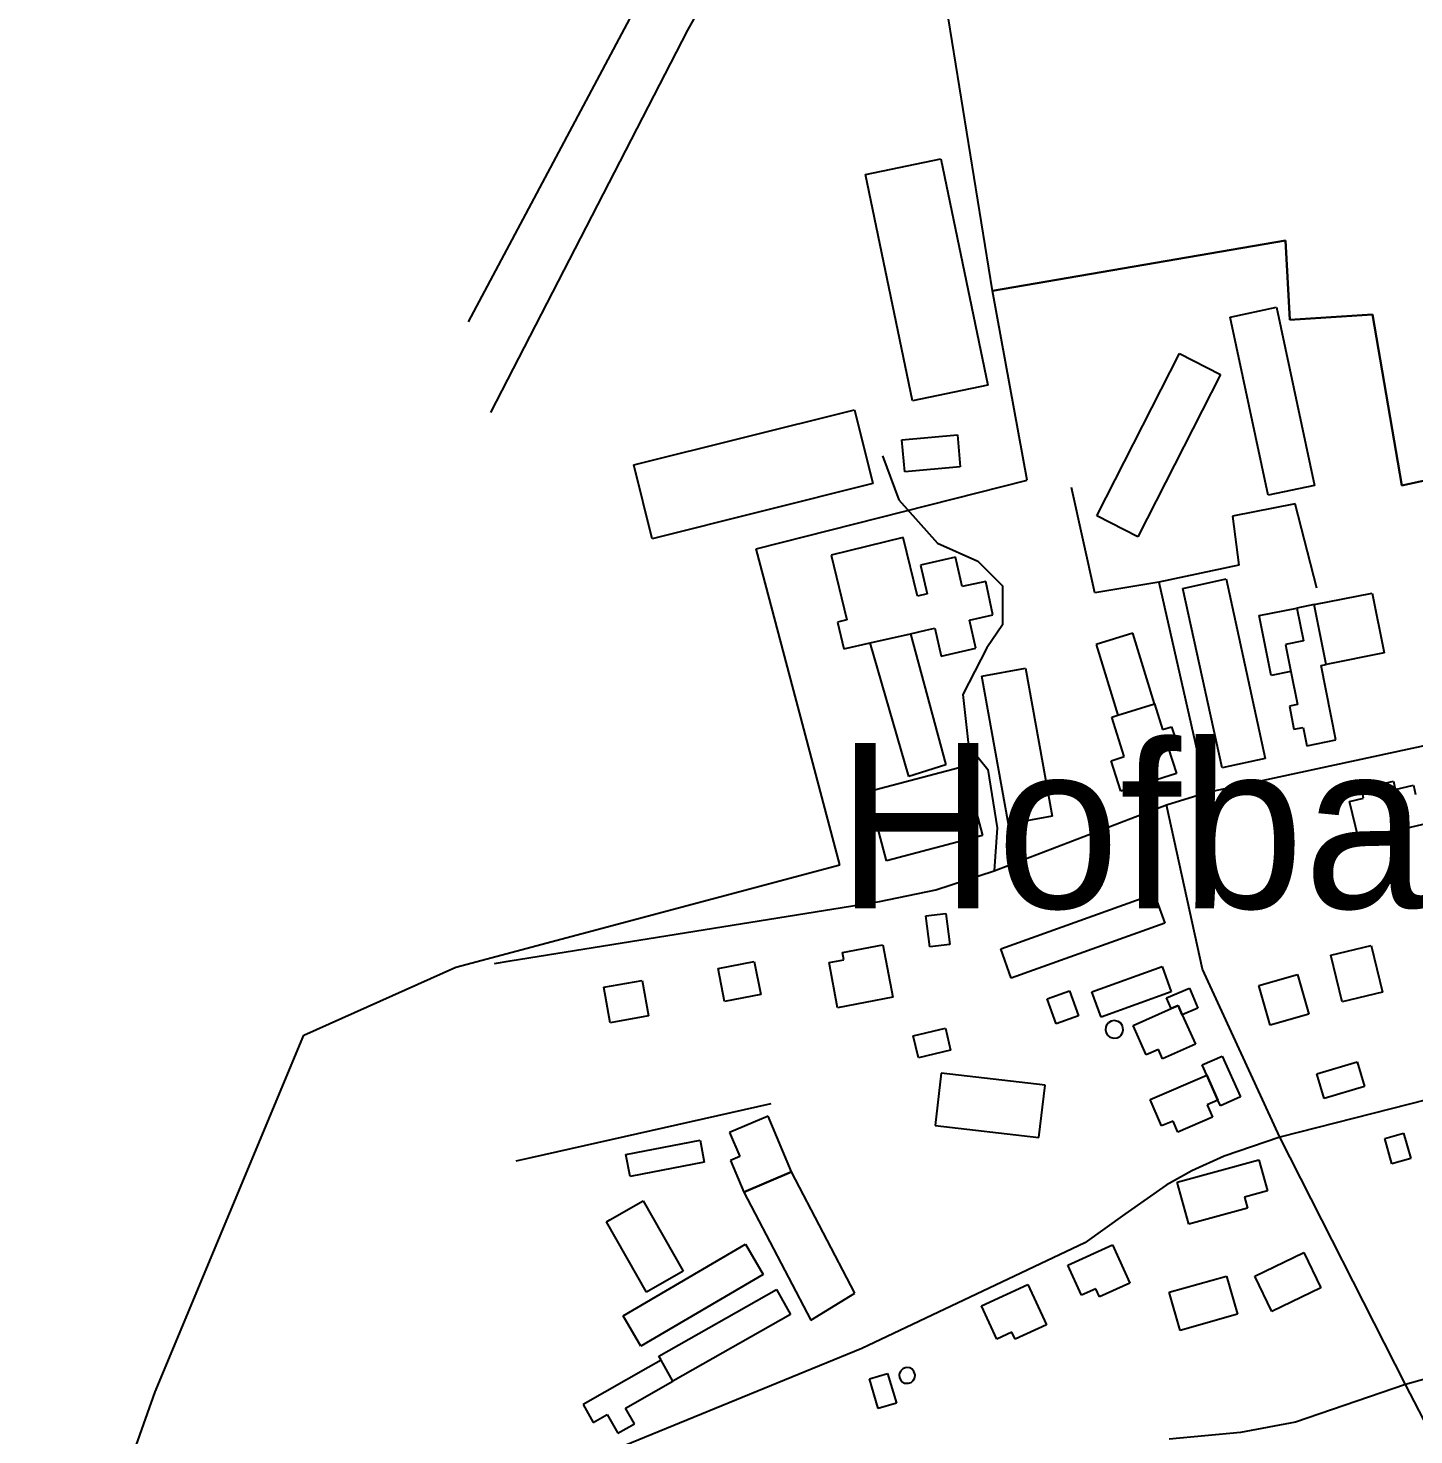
# Model space of a CAD drawing. Extents: x -3657 to 4700, y -7332 to 8131.
# Drawn here: x -3161 to -2797.1, y -768.4 to -399 of the extents above; entities that cross this region are included whole.
import ezdxf

# ---------------------------------------------------------------- set-up
doc = ezdxf.new("R2010")
doc.units = 0
for name, color, linetype in [('OSM_BUILDING_YES', 9, 'CONTINUOUS'), ('OSM_HIGHWAY_MOTORWAY', 8, 'CONTINUOUS'), ('OSM_HIGHWAY_RESIDENTIAL', 8, 'CONTINUOUS'), ('OSM_HIGHWAY_SERVICE', 8, 'CONTINUOUS'), ('OSM_LABELS', 8, 'CONTINUOUS'), ('OSM_LANDUSE_FARMLAND', 3, 'CONTINUOUS'), ('OSM_LANDUSE_RESIDENTIAL', 3, 'CONTINUOUS'), ('OSM_LEISURE_PITCH', 3, 'CONTINUOUS'), ('OSM_LEISURE_SWIMMING_POOL', 3, 'CONTINUOUS')]:
    doc.layers.add(name, color=color, linetype=linetype)

msp = doc.modelspace()

# ---------------------------------------------------------------- linework, layer by layer
at = {"layer": 'OSM_BUILDING_YES'}
for p, q in [((-2845.29301, -474.89752), (-2833.150287, -472.306678)), ((-2833.150287, -472.306678), (-2823.176721, -519.108622)), ((-2835.327028, -521.688345), (-2845.29301, -474.89752)), ((-2880.302884, -527.114657), (-2858.618908, -484.471403)), ((-2858.618908, -484.471403), (-2847.864142, -489.942193)), ((-2847.864142, -489.942193), (-2869.555702, -532.585448)), ((-3001.957644, -513.704549), (-2943.99719, -499.238089)), ((-2943.99719, -499.238089), (-2939.158304, -518.619365)), ((-2931.528336, -507.09957), (-2916.935832, -505.820829)), ((-2916.935832, -505.820829), (-2916.192555, -514.260524)), ((-2930.785058, -515.539265), (-2931.528336, -507.09957)), ((-2997.118757, -533.085825), (-3001.957644, -513.704549)), ((-2916.192555, -514.260524), (-2930.785058, -515.539265)), ((-2939.158304, -518.619365), (-2997.118757, -533.085825)), ((-2823.176721, -519.108622), (-2835.327028, -521.688345)), ((-2869.555702, -532.585448), (-2880.302884, -527.114657)), ((-2931.149113, -532.796718), (-2950.125435, -537.389068)), ((-2927.425142, -548.174976), (-2931.149113, -532.796718)), ((-2950.125435, -537.389068), (-2945.999488, -554.435251)), ((-2917.466744, -537.956163), (-2926.613605, -540.013269)), ((-2915.737487, -545.661971), (-2917.466744, -537.956163)), ((-2926.613605, -540.013269), (-2924.907101, -547.596763)), ((-2909.518229, -544.349871), (-2915.737487, -545.661971)), ((-2907.66762, -553.112031), (-2909.518229, -544.349871)), ((-2857.701189, -546.140109), (-2846.354834, -543.671582)), ((-2847.446997, -593.275639), (-2857.701189, -546.140109)), ((-2846.354834, -543.671582), (-2836.108227, -590.807111)), ((-2924.907101, -547.596763), (-2927.425142, -548.174976)), ((-2823.214643, -550.398875), (-2808.007798, -547.374373)), ((-2808.007798, -547.374373), (-2804.875415, -563.097335)), ((-2913.750358, -554.501968), (-2907.66762, -553.112031)), ((-2837.663042, -553.267704), (-2827.780489, -551.299554)), ((-2834.538244, -568.979547), (-2837.663042, -553.267704)), ((-2823.214643, -550.398875), (-2827.780489, -551.299554)), ((-2827.780489, -551.299554), (-2826.073985, -559.917161)), ((-2827.780489, -551.299554), (-2826.073985, -559.917161)), ((-2820.089845, -566.121837), (-2823.214643, -550.398875)), ((-2820.089845, -566.121837), (-2823.214643, -550.398875)), ((-2945.999488, -554.435251), (-2948.472022, -555.035703)), ((-2948.472022, -555.035703), (-2946.780687, -562.029864)), ((-2929.306088, -558.037966), (-2925.263571, -557.126168)), ((-2925.263571, -557.126168), (-2922.889634, -556.581313)), ((-2922.889634, -556.581313), (-2921.236222, -563.931297)), ((-2912.096946, -561.874191), (-2913.750358, -554.501968)), ((-2946.780687, -562.029864), (-2939.833321, -560.439777)), ((-2939.833321, -560.439777), (-2929.306088, -558.037966)), ((-2939.833321, -560.439777), (-2929.306088, -558.037966)), ((-2929.745987, -595.488418), (-2939.833321, -560.439777)), ((-2929.306088, -558.037966), (-2919.984785, -592.441677)), ((-2870.91332, -557.882293), (-2880.545586, -560.840078)), ((-2880.545586, -560.840078), (-2874.842071, -579.387392)), ((-2865.209805, -576.429607), (-2870.91332, -557.882293)), ((-2826.073985, -559.917161), (-2830.746013, -560.851198)), ((-2826.073985, -559.917161), (-2830.746013, -560.851198)), ((-2830.746013, -560.851198), (-2830.472972, -562.230015)), ((-2830.746013, -560.851198), (-2830.472972, -562.230015)), ((-2921.236222, -563.931297), (-2912.096946, -561.874191)), ((-2830.472972, -562.230015), (-2829.335303, -567.945434)), ((-2830.472972, -562.230015), (-2829.335303, -567.945434)), ((-2804.875415, -563.097335), (-2820.089845, -566.121837)), ((-2910.496624, -569.146339), (-2899.036503, -567.089233)), ((-2899.036503, -567.089233), (-2892.04363, -605.985219)), ((-2829.335303, -567.945434), (-2834.538244, -568.979547)), ((-2829.335303, -567.945434), (-2827.61363, -576.629758)), ((-2821.401957, -566.388705), (-2820.089845, -566.121837)), ((-2817.518712, -585.925654), (-2821.401957, -566.388705)), ((-2903.503751, -608.042325), (-2910.496624, -569.146339)), ((-2876.419639, -579.943367), (-2874.842071, -579.387392)), ((-2874.842071, -579.387392), (-2865.209805, -576.429607)), ((-2874.842071, -579.387392), (-2865.209805, -576.429607)), ((-2865.209805, -576.429607), (-2863.093741, -583.223617)), ((-2827.61363, -576.629758), (-2829.752449, -577.052299)), ((-2829.752449, -577.052299), (-2828.546519, -583.134661)), ((-2873.127983, -590.284495), (-2876.419639, -579.943367)), ((-2863.093741, -583.223617), (-2860.674298, -582.456372)), ((-2860.674298, -582.456372), (-2859.16499, -587.204396)), ((-2828.546519, -583.134661), (-2826.111907, -582.645404)), ((-2826.111907, -582.645404), (-2825.163849, -587.437905)), ((-2859.16499, -587.204396), (-2861.584433, -587.971641)), ((-2825.163849, -587.437905), (-2817.518712, -585.925654)), ((-2876.563744, -591.385325), (-2873.127983, -590.284495)), ((-2861.584433, -587.971641), (-2859.430446, -594.743412)), ((-2836.108227, -590.807111), (-2847.446997, -593.275639)), ((-2940.371818, -599.480315), (-2915.176237, -592.80862)), ((-2919.984785, -592.441677), (-2929.745987, -595.488418)), ((-2915.176237, -592.80862), (-2910.352519, -611.055707)), ((-2874.015365, -599.38024), (-2876.563744, -591.385325)), ((-2859.430446, -594.743412), (-2874.015365, -599.38024)), ((-2810.844386, -598.72419), (-2802.455972, -596.74492)), ((-2802.455972, -596.74492), (-2801.932644, -598.957699)), ((-2801.932644, -598.957699), (-2797.19994, -597.84575)), ((-2797.19994, -597.84575), (-2796.600768, -600.214202)), ((-2935.540516, -617.716283), (-2940.371818, -599.480315)), ((-2813.931262, -602.093396), (-2810.252798, -601.226076)), ((-2810.252798, -601.226076), (-2810.844386, -598.72419)), ((-2811.648339, -611.800713), (-2813.931262, -602.093396)), ((-2892.04363, -605.985219), (-2903.503751, -608.042325)), ((-2794.750159, -608.131281), (-2799.498032, -609.276588)), ((-2799.498032, -609.276588), (-2799.027796, -611.289217)), ((-2910.352519, -611.055707), (-2935.540516, -617.716283)), ((-2807.507223, -610.822198), (-2811.648339, -611.800713)), ((-2806.961142, -613.157291), (-2807.507223, -610.822198)), ((-2799.027796, -611.289217), (-2806.961142, -613.157291)), ((-2905.543971, -640.822589), (-2865.262897, -626.33389)), ((-2865.262897, -626.33389), (-2862.502153, -634.00634)), ((-2925.233233, -632.149385), (-2919.954448, -631.459976)), ((-2919.954448, -631.459976), (-2918.900207, -639.610564)), ((-2924.186577, -640.288854), (-2925.233233, -632.149385)), ((-2862.502153, -634.00634), (-2902.790811, -648.495039)), ((-2947.167495, -641.756627), (-2936.526496, -639.732879)), ((-2946.811025, -643.65806), (-2947.167495, -641.756627)), ((-2936.526496, -639.732879), (-2933.909856, -653.476572)), ((-2918.900207, -639.610564), (-2924.186577, -640.288854)), ((-2902.790811, -648.495039), (-2905.543971, -640.822589)), ((-2818.853578, -642.446035), (-2808.303592, -639.877432)), ((-2815.8653, -654.733074), (-2818.853578, -642.446035)), ((-2808.303592, -639.877432), (-2805.322898, -652.164472)), ((-2979.818601, -645.970914), (-2970.284933, -644.10284)), ((-2978.127266, -654.632999), (-2979.818601, -645.970914)), ((-2970.284933, -644.10284), (-2968.593598, -652.776044)), ((-2950.648763, -644.391946), (-2946.811025, -643.65806)), ((-2948.396178, -656.234206), (-2950.648763, -644.391946)), ((-2881.630164, -652.042157), (-2863.207508, -645.40382)), ((-2863.207508, -645.40382), (-2860.795649, -652.097755)), ((-3009.777224, -650.874611), (-2999.742981, -649.084372)), ((-2999.742981, -649.084372), (-2998.081984, -658.369149)), ((-2837.791978, -650.418711), (-2827.628799, -647.527643)), ((-2827.628799, -647.527643), (-2824.663275, -657.968847)), ((-3008.116226, -660.170506), (-3009.777224, -650.874611)), ((-2968.593598, -652.776044), (-2978.127266, -654.632999)), ((-2933.909856, -653.476572), (-2948.396178, -656.234206)), ((-2893.348157, -653.876874), (-2887.515706, -651.797528)), ((-2887.515706, -651.797528), (-2885.164523, -658.413627)), ((-2879.218306, -658.736092), (-2881.630164, -652.042157)), ((-2860.795649, -652.097755), (-2879.218306, -658.736092)), ((-2862.009163, -653.621125), (-2856.009854, -651.119239)), ((-2860.833571, -656.434357), (-2862.009163, -653.621125)), ((-2856.009854, -651.119239), (-2853.817944, -656.35652)), ((-2834.826453, -660.848795), (-2837.791978, -650.418711)), ((-2805.322898, -652.164472), (-2815.8653, -654.733074)), ((-2891.004559, -660.492972), (-2893.348157, -653.876874)), ((-2870.784385, -660.937751), (-2860.833571, -656.434357)), ((-2860.833571, -656.434357), (-2858.952625, -655.644873)), ((-2858.952625, -655.644873), (-2860.833571, -656.434357)), ((-2858.952625, -655.644873), (-2857.936307, -658.080042)), ((-2857.936307, -658.080042), (-2858.952625, -655.644873)), ((-2853.817944, -656.35652), (-2857.936307, -658.080042)), ((-2998.081984, -658.369149), (-3008.116226, -660.170506)), ((-2885.164523, -658.413627), (-2891.004559, -660.492972)), ((-2867.348624, -668.610201), (-2870.784385, -660.937751)), ((-2857.936307, -658.080042), (-2854.417117, -665.79697)), ((-2824.663275, -657.968847), (-2834.826453, -660.848795)), ((-2928.562811, -663.584191), (-2920.113721, -661.593801)), ((-2927.197608, -669.377446), (-2928.562811, -663.584191)), ((-2920.113721, -661.593801), (-2918.748518, -667.387057)), ((-2918.748518, -667.387057), (-2927.197608, -669.377446)), ((-2864.16315, -667.186906), (-2867.348624, -668.610201)), ((-2863.055818, -669.655434), (-2864.16315, -667.186906)), ((-2854.417117, -665.79697), (-2863.055818, -669.655434)), ((-2852.642353, -671.27888), (-2847.454581, -668.932667)), ((-2851.421255, -673.992036), (-2852.642353, -671.27888)), ((-2847.454581, -668.932667), (-2842.615695, -679.618499)), ((-2822.562379, -673.558376), (-2811.98964, -670.411559)), ((-2811.98964, -670.411559), (-2810.048018, -676.916462)), ((-2921.213468, -673.413822), (-2922.813789, -687.124157)), ((-2893.939745, -676.593997), (-2921.213468, -673.413822)), ((-2866.286799, -680.374625), (-2851.421255, -673.992036)), ((-2851.421255, -673.992036), (-2848.508821, -680.48582)), ((-2848.508821, -680.48582), (-2851.421255, -673.992036)), ((-2820.628341, -680.063279), (-2822.562379, -673.558376)), ((-2895.532482, -690.304332), (-2893.939745, -676.593997)), ((-2842.615695, -679.618499), (-2847.833804, -681.986951)), ((-2810.048018, -676.916462), (-2820.628341, -680.063279)), ((-2863.31369, -687.290949), (-2866.286799, -680.374625)), ((-2848.508821, -680.48582), (-2851.315072, -681.697844)), ((-2851.315072, -681.697844), (-2849.911947, -684.966975)), ((-2847.833804, -681.986951), (-2848.508821, -680.48582)), ((-2966.667145, -684.755705), (-2976.762063, -689.02559)), ((-2960.493394, -699.344479), (-2966.667145, -684.755705)), ((-2860.295074, -686.001088), (-2863.31369, -687.290949)), ((-2859.051223, -688.892156), (-2860.295074, -686.001088)), ((-2849.911947, -684.966975), (-2859.051223, -688.892156)), ((-2976.762063, -689.02559), (-2974.099917, -695.330342)), ((-2922.813789, -687.124157), (-2895.532482, -690.304332)), ((-2804.708557, -690.571199), (-2799.748319, -689.181263)), ((-2802.84278, -697.209536), (-2804.708557, -690.571199)), ((-2799.748319, -689.181263), (-2797.890126, -695.8196)), ((-3004.050955, -694.774368), (-2984.543721, -691.015979)), ((-2984.543721, -691.015979), (-2983.42122, -696.831474)), ((-3002.928455, -700.600982), (-3004.050955, -694.774368)), ((-2983.42122, -696.831474), (-3002.928455, -700.600982)), ((-2974.099917, -695.330342), (-2976.51936, -696.353336)), ((-2976.51936, -696.353336), (-2973.015339, -704.637358)), ((-2859.23325, -702.046516), (-2837.784393, -696.153185)), ((-2837.784393, -696.153185), (-2835.539393, -704.326012)), ((-2797.890126, -695.8196), (-2802.84278, -697.209536)), ((-2960.493394, -699.344479), (-2973.015339, -704.637358)), ((-2973.015339, -704.637358), (-2960.493394, -699.344479)), ((-2943.883423, -731.201826), (-2960.493394, -699.344479)), ((-2973.015339, -704.637358), (-2955.480065, -738.318301)), ((-2856.184296, -713.110411), (-2859.23325, -702.046516)), ((-2835.539393, -704.326012), (-2841.55387, -705.982816)), ((-3008.267916, -711.976223), (-2999.492694, -706.972451)), ((-2999.492694, -706.972451), (-2988.935124, -725.453048)), ((-2840.757502, -708.873884), (-2856.184296, -713.110411)), ((-2841.55387, -705.982816), (-2840.757502, -708.873884)), ((-3009.109791, -712.46548), (-3008.267916, -711.976223)), ((-2998.559805, -730.946077), (-3009.109791, -712.46548)), ((-3004.763895, -737.139635), (-2972.605778, -718.325453)), ((-2972.605778, -718.325453), (-2967.918581, -726.331488)), ((-2887.932852, -723.851841), (-2876.19969, -718.492245)), ((-2876.19969, -718.492245), (-2871.62626, -728.522028)), ((-2884.345401, -731.724442), (-2887.932852, -723.851841)), ((-2838.853802, -726.731789), (-2825.975387, -720.538232)), ((-2825.975387, -720.538232), (-2821.530892, -729.78965)), ((-2967.918581, -726.331488), (-3000.084282, -745.145669)), ((-2988.935124, -725.453048), (-2998.559805, -730.946077)), ((-2861.296223, -730.934958), (-2846.241068, -726.687312)), ((-2846.241068, -726.687312), (-2843.419648, -736.705974)), ((-2834.401723, -735.983207), (-2838.853802, -726.731789)), ((-2995.381916, -747.75875), (-2964.48282, -730.267788)), ((-2964.48282, -730.267788), (-2960.774019, -736.828289)), ((-2955.480065, -738.318301), (-2943.883423, -731.201826)), ((-2910.633145, -734.515434), (-2898.429746, -728.933449)), ((-2898.429746, -728.933449), (-2893.568106, -739.541445)), ((-2880.629015, -730.034279), (-2884.345401, -731.724442)), ((-2879.643035, -732.19146), (-2880.629015, -730.034279)), ((-2871.62626, -728.522028), (-2879.643035, -732.19146)), ((-2858.474804, -740.953621), (-2861.296223, -730.934958)), ((-2821.530892, -729.78965), (-2834.401723, -735.983207)), ((-2906.620964, -743.288714), (-2910.633145, -734.515434)), ((-3000.084282, -745.145669), (-3004.763895, -737.139635)), ((-2960.774019, -736.828289), (-2991.680699, -754.308131)), ((-2843.419648, -736.705974), (-2858.474804, -740.953621)), ((-2902.639122, -741.465117), (-2906.620964, -743.288714)), ((-2901.797247, -743.310953), (-2902.639122, -741.465117)), ((-2893.568106, -739.541445), (-2901.797247, -743.310953)), ((-2994.782743, -748.815102), (-2998.165413, -750.738774)), ((-2994.782743, -748.815102), (-2995.381916, -747.75875)), ((-2991.680699, -754.308131), (-2994.782743, -748.815102)), ((-2991.680699, -754.308131), (-2994.782743, -748.815102)), ((-2998.165413, -750.738774), (-3015.24562, -760.401613)), ((-2940.038101, -753.67432), (-2935.282644, -752.273264)), ((-2935.282644, -752.273264), (-2932.976968, -760.068029)), ((-3004.134384, -761.35789), (-2991.680699, -754.308131)), ((-2937.740009, -761.469085), (-2940.038101, -753.67432)), ((-3015.24562, -760.401613), (-3012.57589, -765.127398)), ((-2932.976968, -760.068029), (-2937.740009, -761.469085)), ((-3012.57589, -765.127398), (-3008.90501, -763.048053)), ((-3008.90501, -763.048053), (-3006.129098, -767.973988)), ((-3001.783201, -765.50546), (-3004.134384, -761.35789)), ((-3006.129098, -767.973988), (-3001.783201, -765.50546))]:
    msp.add_line(p, q, dxfattribs=at)
at = {"layer": 'OSM_HIGHWAY_MOTORWAY'}
for p, q in [((-2987.744363, -399.585196), (-2935.532931, -306.203696)), ((-3001.586005, -393.758582), (-3045.409023, -476.154022)), ((-3039.447636, -499.949737), (-2987.744363, -399.585196))]:
    msp.add_line(p, q, dxfattribs=at)
at = {"layer": 'OSM_HIGHWAY_RESIDENTIAL'}
for p, q in [((-2851.489515, -599.691586), (-2785.823248, -585.525352)), ((-2861.993994, -602.982956), (-2851.489515, -599.691586)), ((-2907.326319, -620.296006), (-2861.993994, -602.982956)), ((-2852.604431, -646.082109), (-2861.993994, -602.982956)), ((-2922.609009, -625.310897), (-2907.326319, -620.296006)), ((-2937.413878, -628.324279), (-2922.609009, -625.310897)), ((-3034.381216, -643.958286), (-2937.413878, -628.324279)), ((-3038.499579, -644.625456), (-3034.381216, -643.958286)), ((-2832.240152, -690.226495), (-2852.604431, -646.082109)), ((-2669.568624, -648.91758), (-2832.240152, -690.226495)), ((-2832.240152, -690.226495), (-2846.870578, -695.252506)), ((-2799.255329, -755.186571), (-2832.240152, -690.226495)), ((-2846.870578, -695.252506), (-2855.380343, -699.044253)), ((-2855.380343, -699.044253), (-2862.12293, -702.847119)), ((-2862.12293, -702.847119), (-2872.945956, -710.408374)), ((-2872.945956, -710.408374), (-2883.518695, -717.980749)), ((-2654.604482, -714.633781), (-2799.255329, -755.186571)), ((-2883.518695, -717.980749), (-2942.085906, -745.712763)), ((-2942.085906, -745.712763), (-2953.174388, -750.249516)), ((-2953.174388, -750.249516), (-3011.734015, -774.234262)), ((-2792.072844, -768.963623), (-2799.255329, -755.186571))]:
    msp.add_line(p, q, dxfattribs=at)
at = {"layer": 'OSM_HIGHWAY_SERVICE'}
for p, q in [((-2936.640263, -511.313858), (-2932.362626, -522.911489)), ((-2880.894472, -547.329895), (-2886.999963, -519.653478)), ((-2932.362626, -522.911489), (-2922.191864, -534.308969)), ((-2828.205218, -523.934482), (-2844.686253, -527.181374)), ((-2822.509288, -546.106751), (-2828.205218, -523.934482)), ((-2844.686253, -527.181374), (-2843.055594, -540.002149)), ((-2922.191864, -534.308969), (-2911.61154, -538.990275)), ((-2911.61154, -538.990275), (-2905.104072, -545.495179)), ((-2843.055594, -540.002149), (-2864.011461, -544.483305)), ((-2905.104072, -545.495179), (-2905.104072, -555.669514)), ((-2864.011461, -544.483305), (-2880.894472, -547.329895)), ((-2864.011461, -544.483305), (-2851.489515, -599.691586)), ((-2905.104072, -555.669514), (-2909.176928, -561.774116)), ((-2909.176928, -561.774116), (-2915.479615, -573.983319)), ((-2915.479615, -573.983319), (-2914.053737, -587.404546)), ((-2914.053737, -587.404546), (-2908.972147, -593.709299)), ((-2908.972147, -593.709299), (-2906.529951, -608.976362)), ((-2906.529951, -608.976362), (-2907.326319, -620.296006)), ((-2965.976959, -681.497693), (-3028.988664, -695.686166)), ((-3028.988664, -695.686166), (-3032.925, -696.575725)), ((-2799.255329, -755.186571), (-2828.129374, -765.094039)), ((-2842.577773, -767.740478), (-2861.288639, -769.564075)), ((-2828.129374, -765.094039), (-2842.577773, -767.740478))]:
    msp.add_line(p, q, dxfattribs=at)
at = {"layer": 'OSM_LANDUSE_FARMLAND'}
for p, q in [((-2907.713127, -468.025673), (-2921.89607, -380.548624)), ((-2830.799104, -454.782357), (-2907.713127, -468.025673)), ((-2829.653851, -475.653645), (-2830.799104, -454.782357)), ((-2807.969875, -474.219231), (-2829.653851, -475.653645)), ((-2800.233725, -519.1531), (-2807.969875, -474.219231)), ((-2768.19696, -511.981028), (-2800.233725, -519.1531))]:
    msp.add_line(p, q, dxfattribs=at)
at = {"layer": 'OSM_LANDUSE_RESIDENTIAL'}
for p, q in [((-2907.713127, -468.025673), (-2830.799104, -454.782357)), ((-2830.799104, -454.782357), (-2829.653851, -475.653645)), ((-2898.619358, -517.707566), (-2907.713127, -468.025673)), ((-2829.653851, -475.653645), (-2807.969875, -474.219231)), ((-2807.969875, -474.219231), (-2800.233725, -519.1531)), ((-2800.233725, -519.1531), (-2768.19696, -511.981028)), ((-2969.784359, -535.754503), (-2898.619358, -517.707566)), ((-2947.812174, -618.728157), (-2969.784359, -535.754503)), ((-3048.708264, -645.581732), (-2947.812174, -618.728157)), ((-3088.587362, -663.484115), (-3048.708264, -645.581732)), ((-3127.639753, -757.076885), (-3088.587362, -663.484115)), ((-3161.003799, -850.658535), (-3127.639753, -757.076885))]:
    msp.add_line(p, q, dxfattribs=at)
at = {"layer": 'OSM_LEISURE_PITCH'}
for p, q in [((-2941.092341, -437.447068), (-2921.319651, -433.343976)), ((-2921.319651, -433.343976), (-2908.994901, -492.755425)), ((-2928.767592, -496.858518), (-2941.092341, -437.447068)), ((-2908.994901, -492.755425), (-2928.767592, -496.858518))]:
    msp.add_line(p, q, dxfattribs=at)
at = {"layer": 'OSM_LEISURE_SWIMMING_POOL'}
for p, q in [((-2877.74692, -660.793198), (-2877.951701, -661.271336)), ((-2877.231177, -660.170506), (-2877.74692, -660.793198)), ((-2876.533406, -659.759085), (-2877.231177, -660.170506)), ((-2875.737038, -659.614532), (-2876.533406, -659.759085)), ((-2874.713135, -659.836922), (-2875.737038, -659.614532)), ((-2874.053287, -660.31506), (-2874.713135, -659.836922)), ((-2873.59822, -660.982229), (-2874.053287, -660.31506)), ((-2873.393439, -662.027462), (-2873.59822, -660.982229)), ((-2877.951701, -661.271336), (-2878.042714, -662.083059)), ((-2878.042714, -662.083059), (-2877.860687, -662.861424)), ((-2877.860687, -662.861424), (-2877.526971, -663.417398)), ((-2877.526971, -663.417398), (-2876.912629, -663.940014)), ((-2876.912629, -663.940014), (-2875.820467, -664.26248)), ((-2875.820467, -664.26248), (-2875.024098, -664.162404)), ((-2875.024098, -664.162404), (-2874.303575, -663.784342)), ((-2874.303575, -663.784342), (-2873.992612, -663.495235)), ((-2873.992612, -663.495235), (-2873.560297, -662.816946)), ((-2873.560297, -662.816946), (-2873.393439, -662.027462)), ((-2932.150261, -752.206547), (-2932.233691, -752.673566)), ((-2932.233691, -752.673566), (-2932.157846, -753.396333)), ((-2932.157846, -753.396333), (-2931.839299, -754.041263)), ((-2931.816545, -751.561617), (-2932.150261, -752.206547)), ((-2931.293217, -751.061239), (-2931.816545, -751.561617)), ((-2930.625785, -750.783252), (-2931.293217, -751.061239)), ((-2930.19347, -750.727655), (-2930.625785, -750.783252)), ((-2929.480531, -750.83885), (-2930.19347, -750.727655)), ((-2928.843436, -751.183554), (-2929.480531, -750.83885)), ((-2928.365615, -751.728409), (-2928.843436, -751.183554)), ((-2928.555227, -754.152458), (-2928.145666, -753.385213)), ((-2928.069821, -752.662446), (-2928.365615, -751.728409)), ((-2928.145666, -753.385213), (-2928.069821, -752.662446)), ((-2931.839299, -754.041263), (-2931.444907, -754.452685)), ((-2931.444907, -754.452685), (-2930.807812, -754.797389)), ((-2930.807812, -754.797389), (-2929.791494, -754.864106)), ((-2929.791494, -754.864106), (-2929.108892, -754.619477)), ((-2929.108892, -754.619477), (-2928.555227, -754.152458))]:
    msp.add_line(p, q, dxfattribs=at)

# ---------------------------------------------------------------- texts
at = {"layer": 'OSM_LABELS'}
msp.add_text('Hofbauerweg', height=43.418293, dxfattribs=at).set_placement((-2948.605779, -630.128745))

doc.saveas('drawing.dxf')
